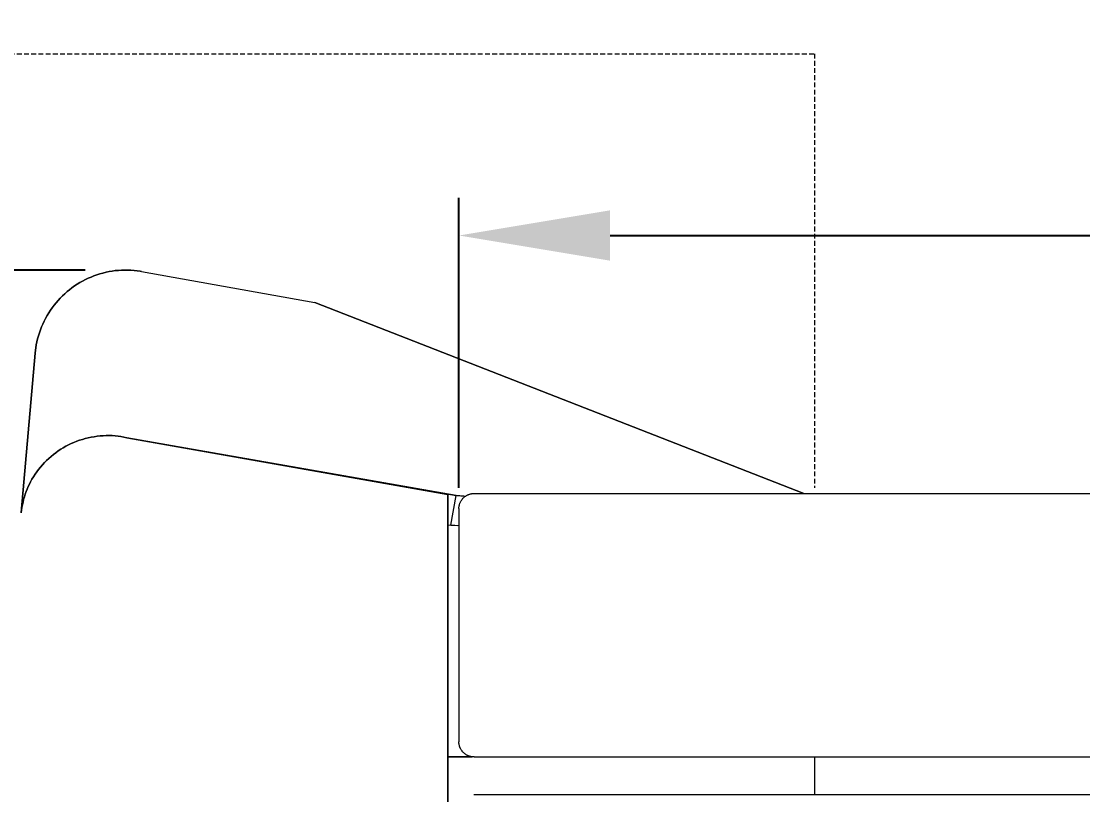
# Model space of a CAD drawing. Header units: millimetres. Extents: x -198 to 5031, y 124 to 3375.
# Drawn here: x 151.5 to 432.3, y 1887.6 to 2092.2 of the extents above; entities that cross this region are included whole.
import ezdxf

# ---------------------------------------------------------------- set-up
doc = ezdxf.new("R2010")
doc.units = ezdxf.units.MM
doc.linetypes.add('HIDDEN', pattern=[1.905, 1.27, -0.635])
for name, color, linetype, lineweight in [('ZANO_R', 7, 'Continuous', 0), ('ZANO_R_przerywana', 7, 'HIDDEN', 0), ('ZANO_W', 1, 'Continuous', 0)]:
    doc.layers.add(name, color=color, linetype=linetype, lineweight=lineweight)
doc.styles.add('Arial', font='arial.ttf')
doc.styles.get("Standard").update_dxf_attribs({"font": 'ARIALUNI.TTF'})
doc.dimstyles.new('pl i ang', dxfattribs={"dimtxt": 50, "dimasz": 50, "dimexe": 1.25, "dimexo": 0.625, "dimgap": 10, "dimtad": 1, "dimtoh": 1, "dimtxsty": 'Standard', "dimcen": 2.5, "dimclrd": 1, "dimclre": 1, "dimclrt": 1, "dimadec": 0, "dimazin": 0, "dimtfac": 1, "dimtmove": 0, "dimatfit": 3, "dimfxl": 1, "dimarcsym": 1})

# ---------------------------------------------------------------- blocks, each defined once
blk = doc.blocks.new('*D469')
at = {"layer": 'ZANO_W', "color": 1, "lineweight": -2}
for p, q in [((168.44, 2026.35), (-151.54, 2026.35)), ((-141.54, 1986.35), (-141.54, 1377.81)), ((169.69, 1337.81), (-151.54, 1337.81))]:
    blk.add_line(p, q, dxfattribs=at)
at = {"layer": 'ZANO_W', "color": 1}
for points in [[(-134.88, 1986.35), (-148.21, 1986.35), (-141.54, 2026.35)], [(-148.21, 1377.81), (-134.88, 1377.81), (-141.54, 1337.81)]]:
    blk.add_solid(points, dxfattribs=at)
at = {"layer": 'ZANO_W', "color": 1, "insert": (-171.96, 1682.08), "char_height": 40, "attachment_point": 5, "rotation": 90, "style": 'Arial'}
blk.add_mtext('689', dxfattribs=at)
blk = doc.blocks.new('*D475')
at = {"layer": 'ZANO_W', "color": 1, "lineweight": -2}
for p, q in [((267.27, 1968.72), (267.27, 2045.5)), ((2765.96, 1973.26), (2765.96, 2045.5)), ((307.27, 2035.5), (2725.96, 2035.5))]:
    blk.add_line(p, q, dxfattribs=at)
at = {"layer": 'ZANO_W', "color": 1}
for points in [[(307.27, 2042.17), (307.27, 2028.83), (267.27, 2035.5)], [(2725.96, 2028.83), (2725.96, 2042.17), (2765.96, 2035.5)]]:
    blk.add_solid(points, dxfattribs=at)
at = {"layer": 'ZANO_W', "color": 1, "insert": (1516.62, 2065.92), "char_height": 40, "attachment_point": 5, "style": 'Arial'}
blk.add_mtext('2499', dxfattribs=at)

msp = doc.modelspace()

# ---------------------------------------------------------------- linework, layer by layer
at = {"layer": 'ZANO_R'}
for p, q in [((169.98, 2024.52), (169.22, 2024.19)), ((169.22, 2024.19), (169.98, 2024.52)), ((169.22, 2024.19), (169.98, 2024.52)), ((170.75, 2024.83), (169.98, 2024.52)), ((169.98, 2024.52), (170.75, 2024.83)), ((169.98, 2024.52), (170.75, 2024.83)), ((171.53, 2025.11), (170.75, 2024.83)), ((170.75, 2024.83), (171.53, 2025.11)), ((170.75, 2024.83), (171.53, 2025.11)), ((172.32, 2025.36), (171.53, 2025.11)), ((171.53, 2025.11), (172.32, 2025.36)), ((171.53, 2025.11), (172.32, 2025.36)), ((173.12, 2025.58), (172.32, 2025.36)), ((172.32, 2025.36), (173.12, 2025.58)), ((172.32, 2025.36), (173.12, 2025.58)), ((173.93, 2025.78), (173.12, 2025.58)), ((173.12, 2025.58), (173.93, 2025.78)), ((173.12, 2025.58), (173.93, 2025.78)), ((174.74, 2025.95), (173.93, 2025.78)), ((173.93, 2025.78), (174.74, 2025.95)), ((173.93, 2025.78), (174.74, 2025.95)), ((175.56, 2026.09), (174.74, 2025.95)), ((174.74, 2025.95), (175.56, 2026.09)), ((174.74, 2025.95), (175.56, 2026.09)), ((176.38, 2026.2), (175.56, 2026.09)), ((175.56, 2026.09), (176.38, 2026.2)), ((175.56, 2026.09), (176.38, 2026.2)), ((177.2, 2026.28), (176.38, 2026.2)), ((176.38, 2026.2), (177.2, 2026.28)), ((176.38, 2026.2), (177.2, 2026.28)), ((178.03, 2026.34), (177.2, 2026.28)), ((177.2, 2026.28), (178.03, 2026.34)), ((177.2, 2026.28), (178.03, 2026.34)), ((178.86, 2026.36), (178.03, 2026.34)), ((178.03, 2026.34), (178.86, 2026.36)), ((178.03, 2026.34), (178.86, 2026.36)), ((179.69, 2026.36), (178.86, 2026.36)), ((178.86, 2026.36), (179.69, 2026.36)), ((178.86, 2026.36), (179.69, 2026.36)), ((180.52, 2026.33), (179.69, 2026.36)), ((179.69, 2026.36), (180.52, 2026.33)), ((179.69, 2026.36), (180.52, 2026.33)), ((181.34, 2026.27), (180.52, 2026.33)), ((180.52, 2026.33), (181.34, 2026.27)), ((180.52, 2026.33), (181.34, 2026.27)), ((182.17, 2026.19), (181.34, 2026.27)), ((181.34, 2026.27), (182.17, 2026.19)), ((181.34, 2026.27), (182.17, 2026.19)), ((182.99, 2026.07), (182.17, 2026.19)), ((182.17, 2026.19), (182.99, 2026.07)), ((182.17, 2026.19), (182.99, 2026.07)), ((183.3, 2026.02), (182.99, 2026.07)), ((182.99, 2026.07), (183.3, 2026.02)), ((182.99, 2026.07), (183.3, 2026.02)), ((183.3, 2026.02), (229.15, 2017.79)), ((183.3, 2026.02), (229.15, 2017.79)), ((183.3, 2026.02), (229.15, 2017.79)), ((164.93, 2021.67), (164.27, 2021.17)), ((164.27, 2021.17), (164.93, 2021.67)), ((164.27, 2021.17), (164.93, 2021.67)), ((165.61, 2022.15), (164.93, 2021.67)), ((164.93, 2021.67), (165.61, 2022.15)), ((164.93, 2021.67), (165.61, 2022.15)), ((166.3, 2022.61), (165.61, 2022.15)), ((165.61, 2022.15), (166.3, 2022.61)), ((165.61, 2022.15), (166.3, 2022.61)), ((167.01, 2023.04), (166.3, 2022.61)), ((166.3, 2022.61), (167.01, 2023.04)), ((166.3, 2022.61), (167.01, 2023.04)), ((167.73, 2023.45), (167.01, 2023.04)), ((167.01, 2023.04), (167.73, 2023.45)), ((167.01, 2023.04), (167.73, 2023.45)), ((168.47, 2023.83), (167.73, 2023.45)), ((167.73, 2023.45), (168.47, 2023.83)), ((167.73, 2023.45), (168.47, 2023.83)), ((169.22, 2024.19), (168.47, 2023.83)), ((168.47, 2023.83), (169.22, 2024.19)), ((168.47, 2023.83), (169.22, 2024.19)), ((161.82, 2018.94), (161.26, 2018.33)), ((161.26, 2018.33), (161.82, 2018.94)), ((161.26, 2018.33), (161.82, 2018.94)), ((162.4, 2019.53), (161.82, 2018.94)), ((161.82, 2018.94), (162.4, 2019.53)), ((161.82, 2018.94), (162.4, 2019.53)), ((163.01, 2020.1), (162.4, 2019.53)), ((162.4, 2019.53), (163.01, 2020.1)), ((162.4, 2019.53), (163.01, 2020.1)), ((163.63, 2020.65), (163.01, 2020.1)), ((163.01, 2020.1), (163.63, 2020.65)), ((163.01, 2020.1), (163.63, 2020.65)), ((164.27, 2021.17), (163.63, 2020.65)), ((163.63, 2020.65), (164.27, 2021.17)), ((163.63, 2020.65), (164.27, 2021.17)), ((159.7, 2016.4), (159.22, 2015.72)), ((159.22, 2015.72), (159.7, 2016.4)), ((159.22, 2015.72), (159.7, 2016.4)), ((160.19, 2017.06), (159.7, 2016.4)), ((159.7, 2016.4), (160.19, 2017.06)), ((159.7, 2016.4), (160.19, 2017.06)), ((160.71, 2017.71), (160.19, 2017.06)), ((160.19, 2017.06), (160.71, 2017.71)), ((160.19, 2017.06), (160.71, 2017.71)), ((161.26, 2018.33), (160.71, 2017.71)), ((160.71, 2017.71), (161.26, 2018.33)), ((160.71, 2017.71), (161.26, 2018.33)), ((358.52, 1967.26), (229.15, 2017.79)), ((229.15, 2017.79), (358.52, 1967.26)), ((229.15, 2017.79), (354.68, 1968.76)), ((157.94, 2013.58), (157.56, 2012.84)), ((157.56, 2012.84), (157.94, 2013.58)), ((157.56, 2012.84), (157.94, 2013.58)), ((158.34, 2014.31), (157.94, 2013.58)), ((157.94, 2013.58), (158.34, 2014.31)), ((157.94, 2013.58), (158.34, 2014.31)), ((158.77, 2015.02), (158.34, 2014.31)), ((158.34, 2014.31), (158.77, 2015.02)), ((158.34, 2014.31), (158.77, 2015.02)), ((159.22, 2015.72), (158.77, 2015.02)), ((158.77, 2015.02), (159.22, 2015.72)), ((158.77, 2015.02), (159.22, 2015.72)), ((156.59, 2010.56), (156.32, 2009.77)), ((156.32, 2009.77), (156.59, 2010.56)), ((156.32, 2009.77), (156.59, 2010.56)), ((156.89, 2011.33), (156.59, 2010.56)), ((156.59, 2010.56), (156.89, 2011.33)), ((156.59, 2010.56), (156.89, 2011.33)), ((157.21, 2012.09), (156.89, 2011.33)), ((156.89, 2011.33), (157.21, 2012.09)), ((156.89, 2011.33), (157.21, 2012.09)), ((157.56, 2012.84), (157.21, 2012.09)), ((157.21, 2012.09), (157.56, 2012.84)), ((157.21, 2012.09), (157.56, 2012.84)), ((155.85, 2008.18), (155.66, 2007.37)), ((155.66, 2007.37), (155.85, 2008.18)), ((155.66, 2007.37), (155.85, 2008.18)), ((156.07, 2008.98), (155.85, 2008.18)), ((155.85, 2008.18), (156.07, 2008.98)), ((155.85, 2008.18), (156.07, 2008.98)), ((156.32, 2009.77), (156.07, 2008.98)), ((156.07, 2008.98), (156.32, 2009.77)), ((156.07, 2008.98), (156.32, 2009.77)), ((155.21, 2004.4), (155.5, 2006.56)), ((155.5, 2006.56), (155.21, 2004.4)), ((155.5, 2006.56), (155.21, 2004.4)), ((155.66, 2007.37), (155.5, 2006.56)), ((155.5, 2006.56), (155.66, 2007.37)), ((155.5, 2006.56), (155.66, 2007.37)), ((155.21, 2004.4), (151.53, 1962.25)), ((151.53, 1962.25), (155.21, 2004.4)), ((151.53, 1962.25), (155.21, 2004.4)), ((170, 1982.16), (170.79, 1982.29)), ((170.79, 1982.29), (170, 1982.16)), ((170.79, 1982.29), (170, 1982.16)), ((170.79, 1982.29), (171.57, 1982.4)), ((171.57, 1982.4), (170.79, 1982.29)), ((171.57, 1982.4), (170.79, 1982.29)), ((171.57, 1982.4), (172.36, 1982.49)), ((172.36, 1982.49), (171.57, 1982.4)), ((172.36, 1982.49), (171.57, 1982.4)), ((172.36, 1982.49), (173.15, 1982.55)), ((173.15, 1982.55), (172.36, 1982.49)), ((173.15, 1982.55), (172.36, 1982.49)), ((173.15, 1982.55), (173.94, 1982.58)), ((173.94, 1982.58), (173.15, 1982.55)), ((173.94, 1982.58), (173.15, 1982.55)), ((173.94, 1982.58), (174.73, 1982.58)), ((174.73, 1982.58), (173.94, 1982.58)), ((174.73, 1982.58), (173.94, 1982.58)), ((174.73, 1982.58), (175.53, 1982.56)), ((175.53, 1982.56), (174.73, 1982.58)), ((175.53, 1982.56), (174.73, 1982.58)), ((175.53, 1982.56), (176.32, 1982.51)), ((176.32, 1982.51), (175.53, 1982.56)), ((176.32, 1982.51), (175.53, 1982.56)), ((176.32, 1982.51), (177.11, 1982.43)), ((177.11, 1982.43), (176.32, 1982.51)), ((177.11, 1982.43), (176.32, 1982.51)), ((177.11, 1982.43), (177.89, 1982.32)), ((177.89, 1982.32), (177.11, 1982.43)), ((177.89, 1982.32), (177.11, 1982.43)), ((177.89, 1982.32), (178.67, 1982.19)), ((178.67, 1982.19), (177.89, 1982.32)), ((178.67, 1982.19), (177.89, 1982.32)), ((178.67, 1982.19), (179.45, 1982.03)), ((179.45, 1982.03), (178.67, 1982.19)), ((179.45, 1982.03), (178.67, 1982.19)), ((162.63, 1979.36), (163.32, 1979.75)), ((163.32, 1979.75), (162.63, 1979.36)), ((163.32, 1979.75), (162.63, 1979.36)), ((163.32, 1979.75), (164.02, 1980.12)), ((164.02, 1980.12), (163.32, 1979.75)), ((164.02, 1980.12), (163.32, 1979.75)), ((164.02, 1980.12), (164.73, 1980.46)), ((164.73, 1980.46), (164.02, 1980.12)), ((164.73, 1980.46), (164.02, 1980.12)), ((164.73, 1980.46), (165.46, 1980.78)), ((165.46, 1980.78), (164.73, 1980.46)), ((165.46, 1980.78), (164.73, 1980.46)), ((165.46, 1980.78), (166.2, 1981.07)), ((166.2, 1981.07), (165.46, 1980.78)), ((166.2, 1981.07), (165.46, 1980.78)), ((166.2, 1981.07), (166.94, 1981.34)), ((166.94, 1981.34), (166.2, 1981.07)), ((166.94, 1981.34), (166.2, 1981.07)), ((166.94, 1981.34), (167.7, 1981.58)), ((167.7, 1981.58), (166.94, 1981.34)), ((167.7, 1981.58), (166.94, 1981.34)), ((167.7, 1981.58), (168.46, 1981.8)), ((168.46, 1981.8), (167.7, 1981.58)), ((168.46, 1981.8), (167.7, 1981.58)), ((168.46, 1981.8), (169.23, 1981.99)), ((169.23, 1981.99), (168.46, 1981.8)), ((169.23, 1981.99), (168.46, 1981.8)), ((169.23, 1981.99), (170, 1982.16)), ((170, 1982.16), (169.23, 1981.99)), ((170, 1982.16), (169.23, 1981.99)), ((266.54, 1966.72), (179.45, 1982.03)), ((266.54, 1966.72), (179.45, 1982.03)), ((179.45, 1982.03), (266.54, 1966.72)), ((179.45, 1982.02), (264.37, 1967.01)), ((179.45, 1982.02), (264.37, 1967.01)), ((179.45, 1982.02), (264.37, 1967.01)), ((158.81, 1976.55), (159.4, 1977.07)), ((159.4, 1977.07), (158.81, 1976.55)), ((159.4, 1977.07), (158.81, 1976.55)), ((159.4, 1977.07), (160.01, 1977.57)), ((160.01, 1977.57), (159.4, 1977.07)), ((160.01, 1977.57), (159.4, 1977.07)), ((160.01, 1977.57), (160.64, 1978.05)), ((160.64, 1978.05), (160.01, 1977.57)), ((160.64, 1978.05), (160.01, 1977.57)), ((160.64, 1978.05), (161.29, 1978.51)), ((161.29, 1978.51), (160.64, 1978.05)), ((161.29, 1978.51), (160.64, 1978.05)), ((161.29, 1978.51), (161.95, 1978.95)), ((161.95, 1978.95), (161.29, 1978.51)), ((161.95, 1978.95), (161.29, 1978.51)), ((161.95, 1978.95), (162.63, 1979.36)), ((162.63, 1979.36), (161.95, 1978.95)), ((162.63, 1979.36), (161.95, 1978.95)), ((156.11, 1973.65), (156.61, 1974.26)), ((156.61, 1974.26), (156.11, 1973.65)), ((156.61, 1974.26), (156.11, 1973.65)), ((156.61, 1974.26), (157.13, 1974.86)), ((157.13, 1974.86), (156.61, 1974.26)), ((157.13, 1974.86), (156.61, 1974.26)), ((157.13, 1974.86), (157.67, 1975.44)), ((157.67, 1975.44), (157.13, 1974.86)), ((157.67, 1975.44), (157.13, 1974.86)), ((157.67, 1975.44), (158.23, 1976)), ((158.23, 1976), (157.67, 1975.44)), ((158.23, 1976), (157.67, 1975.44)), ((158.23, 1976), (158.81, 1976.55)), ((158.81, 1976.55), (158.23, 1976)), ((158.81, 1976.55), (158.23, 1976)), ((153.99, 1970.39), (154.34, 1971.02)), ((154.34, 1971.02), (153.99, 1970.39)), ((154.34, 1971.02), (153.99, 1970.39)), ((154.34, 1971.02), (154.75, 1971.7)), ((154.75, 1971.7), (154.34, 1971.02)), ((154.75, 1971.7), (154.34, 1971.02)), ((154.75, 1971.7), (155.18, 1972.37)), ((155.18, 1972.37), (154.75, 1971.7)), ((155.18, 1972.37), (154.75, 1971.7)), ((155.18, 1972.37), (155.63, 1973.01)), ((155.63, 1973.01), (155.18, 1972.37)), ((155.63, 1973.01), (155.18, 1972.37)), ((155.63, 1973.01), (156.11, 1973.65)), ((156.11, 1973.65), (155.63, 1973.01)), ((156.11, 1973.65), (155.63, 1973.01)), ((152.81, 1967.75), (153.07, 1968.42)), ((153.07, 1968.42), (152.81, 1967.75)), ((153.07, 1968.42), (152.81, 1967.75)), ((153.07, 1968.42), (153.35, 1969.09)), ((153.35, 1969.09), (153.07, 1968.42)), ((153.35, 1969.09), (153.07, 1968.42)), ((153.35, 1969.09), (153.66, 1969.74)), ((153.66, 1969.74), (153.35, 1969.09)), ((153.66, 1969.74), (153.35, 1969.09)), ((153.66, 1969.74), (153.99, 1970.39)), ((153.99, 1970.39), (153.66, 1969.74)), ((153.99, 1970.39), (153.66, 1969.74)), ((151.98, 1964.97), (152.15, 1965.68)), ((152.15, 1965.68), (151.98, 1964.97)), ((152.15, 1965.68), (151.98, 1964.97)), ((152.15, 1965.68), (152.35, 1966.37)), ((152.35, 1966.37), (152.15, 1965.68)), ((152.35, 1966.37), (152.15, 1965.68)), ((152.35, 1966.37), (152.57, 1967.06)), ((152.57, 1967.06), (152.35, 1966.37)), ((152.57, 1967.06), (152.35, 1966.37)), ((152.57, 1967.06), (152.81, 1967.75)), ((152.81, 1967.75), (152.57, 1967.06)), ((152.81, 1967.75), (152.57, 1967.06)), ((264.37, 1967.01), (264.37, 1682.61)), ((264.37, 1682.58), (264.37, 1967.01)), ((264.37, 1745.26), (264.37, 1967.01)), ((265.15, 1958.88), (266.54, 1966.72)), ((266.54, 1966.72), (268.98, 1966.53)), ((268.54, 1966.57), (266.54, 1966.72)), ((267.27, 1966.66), (266.54, 1966.72)), ((267.79, 1965.22), (267.85, 1965.34)), ((267.85, 1965.34), (267.93, 1965.45)), ((267.93, 1965.45), (268, 1965.56)), ((268, 1965.56), (268.09, 1965.67)), ((268.09, 1965.67), (268.17, 1965.78)), ((268.17, 1965.78), (268.26, 1965.89)), ((268.26, 1965.89), (268.35, 1965.99)), ((268.35, 1965.99), (268.44, 1966.09)), ((268.44, 1966.09), (268.54, 1966.18)), ((268.54, 1966.18), (268.64, 1966.27)), ((268.64, 1966.27), (268.75, 1966.36)), ((268.75, 1966.36), (268.86, 1966.44)), ((268.86, 1966.44), (268.97, 1966.52)), ((268.97, 1966.52), (269.08, 1966.6)), ((269.08, 1966.6), (269.19, 1966.67)), ((269.19, 1966.67), (269.31, 1966.74)), ((269.31, 1966.74), (269.43, 1966.81)), ((269.43, 1966.81), (269.55, 1966.87)), ((269.55, 1966.87), (269.68, 1966.93)), ((269.68, 1966.93), (269.81, 1966.98)), ((269.81, 1966.98), (269.93, 1967.03)), ((269.93, 1967.03), (270.06, 1967.07)), ((270.06, 1967.07), (270.19, 1967.11)), ((270.19, 1967.11), (270.33, 1967.14)), ((270.33, 1967.14), (270.46, 1967.17)), ((270.46, 1967.17), (270.59, 1967.2)), ((270.59, 1967.2), (270.73, 1967.22)), ((270.73, 1967.22), (270.86, 1967.24)), ((270.86, 1967.24), (271, 1967.25)), ((271, 1967.25), (271.14, 1967.25)), ((271.14, 1967.25), (271.27, 1967.26)), ((271.27, 1967.26), (2761.96, 1967.26)), ((151.52, 1962.12), (151.6, 1962.84)), ((151.6, 1962.84), (151.52, 1962.12)), ((151.6, 1962.84), (151.52, 1962.12)), ((151.6, 1962.84), (151.7, 1963.55)), ((151.7, 1963.55), (151.6, 1962.84)), ((151.7, 1963.55), (151.6, 1962.84)), ((151.7, 1963.55), (151.83, 1964.27)), ((151.83, 1964.27), (151.7, 1963.55)), ((151.83, 1964.27), (151.7, 1963.55)), ((151.83, 1964.27), (151.98, 1964.97)), ((151.98, 1964.97), (151.83, 1964.27)), ((151.98, 1964.97), (151.83, 1964.27)), ((267.27, 1963.39), (267.28, 1963.53)), ((267.27, 1963.26), (267.27, 1963.39)), ((267.27, 1963.26), (267.27, 1901.58)), ((267.28, 1963.53), (267.29, 1963.67)), ((267.29, 1963.67), (267.31, 1963.8)), ((267.31, 1963.8), (267.33, 1963.94)), ((267.33, 1963.94), (267.36, 1964.07)), ((267.36, 1964.07), (267.39, 1964.2)), ((267.39, 1964.2), (267.42, 1964.34)), ((267.42, 1964.34), (267.46, 1964.47)), ((267.46, 1964.47), (267.5, 1964.6)), ((267.5, 1964.6), (267.55, 1964.72)), ((267.55, 1964.72), (267.6, 1964.85)), ((267.6, 1964.85), (267.66, 1964.97)), ((267.66, 1964.97), (267.72, 1965.1)), ((267.72, 1965.1), (267.79, 1965.22)), ((264.37, 1959.02), (265.15, 1958.88)), ((264.37, 1959.02), (265.15, 1958.88)), ((264.37, 1959.02), (265.15, 1958.88)), ((267.27, 1958.72), (265.15, 1958.88)), ((265.15, 1958.88), (266.78, 1958.76)), ((265.15, 1958.88), (266.78, 1958.76)), ((267.27, 1901.45), (267.27, 1901.58)), ((267.28, 1901.31), (267.27, 1901.45)), ((267.29, 1901.18), (267.28, 1901.31)), ((267.31, 1901.04), (267.29, 1901.18)), ((267.33, 1900.9), (267.31, 1901.04)), ((267.36, 1900.77), (267.33, 1900.9)), ((267.39, 1900.64), (267.36, 1900.77)), ((267.42, 1900.5), (267.39, 1900.64)), ((267.46, 1900.37), (267.42, 1900.5)), ((267.5, 1900.24), (267.46, 1900.37)), ((267.55, 1900.12), (267.5, 1900.24)), ((267.6, 1899.99), (267.55, 1900.12)), ((267.66, 1899.87), (267.6, 1899.99)), ((267.72, 1899.74), (267.66, 1899.87)), ((267.79, 1899.62), (267.72, 1899.74)), ((267.85, 1899.51), (267.79, 1899.62)), ((267.93, 1899.39), (267.85, 1899.51)), ((268, 1899.28), (267.93, 1899.39)), ((268.09, 1899.17), (268, 1899.28)), ((268.17, 1899.06), (268.09, 1899.17)), ((268.26, 1898.96), (268.17, 1899.06)), ((268.35, 1898.85), (268.26, 1898.96)), ((268.44, 1898.76), (268.35, 1898.85)), ((268.54, 1898.66), (268.44, 1898.76)), ((268.64, 1898.57), (268.54, 1898.66)), ((268.75, 1898.48), (268.64, 1898.57)), ((268.86, 1898.4), (268.75, 1898.48)), ((268.97, 1898.32), (268.86, 1898.4)), ((269.08, 1898.24), (268.97, 1898.32)), ((269.19, 1898.17), (269.08, 1898.24)), ((269.31, 1898.1), (269.19, 1898.17)), ((269.43, 1898.03), (269.31, 1898.1)), ((269.55, 1897.97), (269.43, 1898.03)), ((269.68, 1897.92), (269.55, 1897.97)), ((271.27, 1897.58), (264.37, 1897.58)), ((264.37, 1897.58), (270.78, 1897.58)), ((269.81, 1897.86), (269.68, 1897.92)), ((269.93, 1897.82), (269.81, 1897.86)), ((270.06, 1897.77), (269.93, 1897.82)), ((270.19, 1897.73), (270.06, 1897.77)), ((270.33, 1897.7), (270.19, 1897.73)), ((270.46, 1897.67), (270.33, 1897.7)), ((270.59, 1897.64), (270.46, 1897.67)), ((270.73, 1897.62), (270.59, 1897.64)), ((270.86, 1897.61), (270.73, 1897.62)), ((271, 1897.59), (270.86, 1897.61)), ((271.14, 1897.59), (271, 1897.59)), ((271.27, 1897.58), (271.14, 1897.59)), ((271.27, 1897.58), (528.81, 1897.58)), ((361.29, 1897.58), (361.29, 1887.58)), ((271.37, 1887.58), (271.24, 1887.58)), ((524.64, 1887.58), (271.37, 1887.58))]:
    msp.add_line(p, q, dxfattribs=at)
at = {"layer": 'ZANO_R_przerywana'}
for p, q in [((11.29, 2083.58), (361.29, 2083.58)), ((361.29, 2083.58), (361.29, 1968.76))]:
    msp.add_line(p, q, dxfattribs=at)

# ---------------------------------------------------------------- dimensions: what is measured, and where the dimension line sits
at = {"layer": 'ZANO_W'}
dim = msp.add_linear_dim(base=(2765.96, 2035.5), p1=(267.27, 1958.72), p2=(2765.96, 1963.26), dimstyle='pl i ang', override={"dimtxt": 40, "dimasz": 40, "dimexe": 10, "dimexo": 10, "dimtoh": 0, "dimdec": 0, "dimtxsty": 'Arial', "dimtdec": 0, "dimtmove": 1}, dxfattribs=at)
dim.commit()
dim.dimension.update_dxf_attribs({"geometry": '*D475', "text_midpoint": (1516.62, 2065.92)})
dim = msp.add_linear_dim(base=(-141.54, 1337.81), p1=(178.44, 2026.35), p2=(179.69, 1337.81), angle=90, dimstyle='pl i ang', override={"dimtxt": 40, "dimasz": 40, "dimexe": 10, "dimexo": 10, "dimtoh": 0, "dimdec": 0, "dimtxsty": 'Arial', "dimtdec": 0, "dimtmove": 1}, dxfattribs=at)
dim.commit()
dim.dimension.update_dxf_attribs({"geometry": '*D469', "text_midpoint": (-171.96, 1682.08)})

doc.saveas('drawing.dxf')
